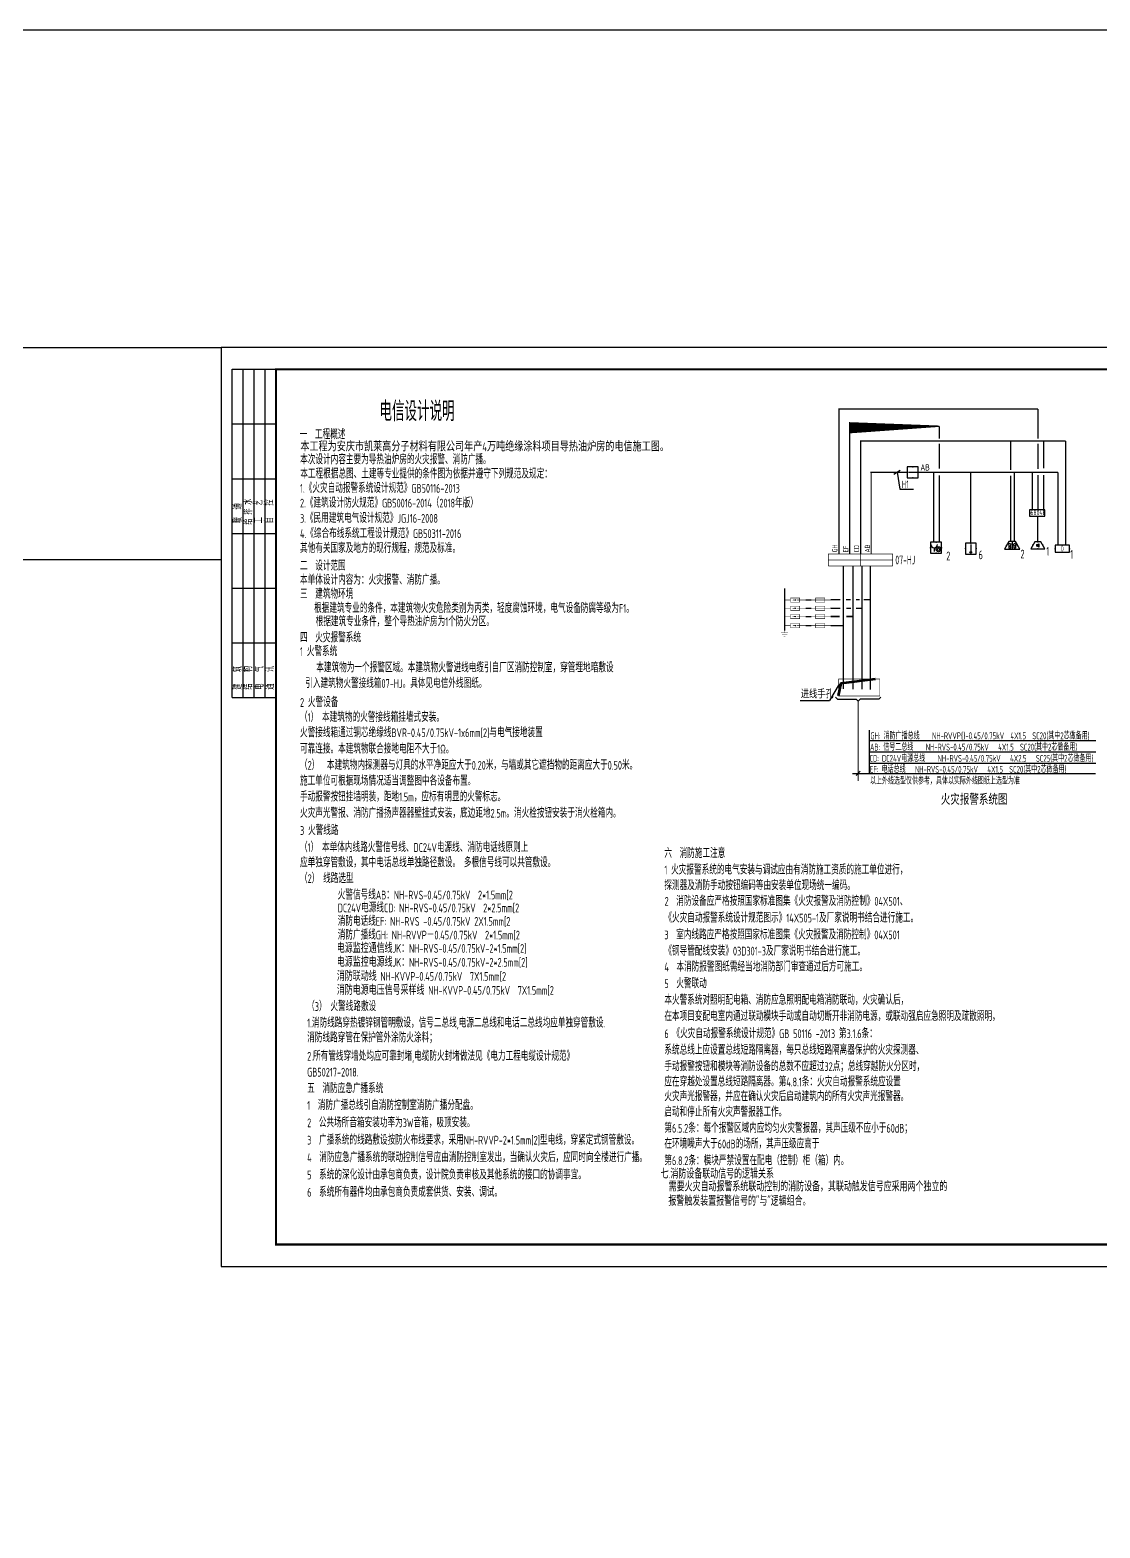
# Model space of a CAD drawing. Extents: x 4830845 to 5141198, y -443067 to -268177.
# Drawn here: x 4951972 to 5000890, y -361840 to -293373 of the extents above; entities that cross this region are included whole.
import ezdxf
from ezdxf.enums import TextEntityAlignment as Align

# ---------------------------------------------------------------- set-up
doc = ezdxf.new("R2010")
doc.units = 0
doc.header["$LTSCALE"] = 1000
doc.header["$MEASUREMENT"] = 0
doc.linetypes.add('DASH', pattern=[0.35, 0.25, -0.1])
doc.layers.get('0').update_dxf_attribs({"linetype": 'CONTINUOUS'})
for name, color, linetype in [('DIM-消防', 3, 'CONTINUOUS'), ('ELEMENT', 3, 'CONTINUOUS'), ('EQUIP-消防', 3, 'CONTINUOUS'), ('PUB_DIM', 3, 'CONTINUOUS'), ('PUB_TEXT', 7, 'CONTINUOUS'), ('PUB_TITLE', 4, 'CONTINUOUS'), ('SIG_TEXT', 7, 'CONTINUOUS'), ('WALL', 2, 'CONTINUOUS'), ('WINDOW', 4, 'CONTINUOUS'), ('WIRE-消防', 5, 'CONTINUOUS'), ('WIRE-照明', 1, 'CONTINUOUS'), ('建筑底图', 251, 'CONTINUOUS'), ('电信', 7, 'CONTINUOUS'), ('电气', 3, 'CONTINUOUS')]:
    doc.layers.add(name, color=color, linetype=linetype)
doc.styles.add('_TEL_DIM', font='sceie.shx', dxfattribs={"width": 0.8, "height": 3.5, "bigfont": 'sceic.shx'})
doc.styles.add('SCEI', font='sceie.shx', dxfattribs={"width": 0.75, "bigfont": 'sceic.shx'})
doc.styles.add('sceic', font='sceie.shx', dxfattribs={"width": 0.67, "bigfont": 'sceic.shx'})
doc.styles.add('sceie', font='sceie.shx', dxfattribs={"width": 0.7, "bigfont": 'sceic.shx'})
doc.styles.get("Standard").update_dxf_attribs({"font": 'GBENOR', "bigfont": 'GBCBIG'})
doc.styles.add('TG_LINETYPE', font='SIMPLEX', dxfattribs={"width": 0.8, "height": 3, "bigfont": 'HZTXT'})
doc.linetypes.add('TG_BC', pattern='A,2,-0.85,["BC",TG_LINETYPE,S=0.1,R=0,X=-0.65,Y=-0.15],0', length=2.85)
doc.linetypes.add('TG_F', pattern='A,2,-0.4,["F",TG_LINETYPE,S=0.1,R=0,X=-0.28,Y=-0.15],0', length=2.4)

# ---------------------------------------------------------------- blocks, each defined once
blk = doc.blocks.new('$equip$00001590')
for p, q in [((0.5, 0), (-0.5, 0)), ((-0.5, 0), (-0.5, -1)), ((0.5, -1), (0.5, 0)), ((-0.5, -1), (0.5, -1)), ((-0.4000000000014552, -0.5), (0.4000000000014552, -0.5))]:
    blk.add_line(p, q)
for p in [(0, 0), (-0.5, -0.5), (0, -1), (0.5, -0.5)]:
    blk.add_point(p)
blk.add_solid([(0.4000000000014552, -0.5), (0.1407724735690863, -0.4652443670674984), (0.1407724735690863, -0.5347556401411566)])
at = {"flags": 9}
blk.add_attdef('A', (0, 0), '', height=2e-05, dxfattribs=at)
blk.add_attdef('B', text='', height=0.4, dxfattribs=at).set_placement((0.8250000000007276, -0.6774810443112074), align=Align.MIDDLE_CENTER)
blk = doc.blocks.new('$element$00000582')
at = {"const_width": 0.02333333333333333}
for points in [[(0, 0), (0, -1.000000000001819)], [(-0.09999999999854481, -0.2833333333346673), (0.09999999999854481, -0.2833333333328483), (0.09999999999854481, -0.7166666666671517), (-0.09999999999854481, -0.7166666666671517), (-0.1000000000021828, -0.2833333333346673)]]:
    blk.add_lwpolyline(points, dxfattribs=at)
at = {"flags": 9}
blk.add_attdef('S', (0, 0), '', height=6.66666666667e-06, dxfattribs=at)
blk = doc.blocks.new('$element$00000532')
at = {"const_width": 0.02333333333333333}
for points in [[(0, 0), (0, -0.2833333333346673)], [(-0.1000000000003638, -0.2833333333346673), (0.1000000000003638, -0.2833333333328483), (0.1000000000003638, -0.7166666666689707), (-0.1000000000003638, -0.7166666666689707), (-0.1000000000003638, -0.2833333333346673)], [(0, -1.000000000001819), (0, -0.5666666666675155)]]:
    blk.add_lwpolyline(points, dxfattribs=at)
for points in [[(-0.03333333333284827, -0.5500000000010914), (0.03333333333284827, -0.5500000000010914), (0, -0.3500000000003638), (0.03333333333284827, -0.5500000000010914)], [(0.03333333333284827, -0.5500000000010914), (0, -0.3500000000003638), (-0.03333333333284827, -0.5500000000010914), (0.03333333333284827, -0.5500000000010914)], [(0, -0.3666666666667879), (-0.03333333333284827, -0.5666666666675155), (0.03333333333284827, -0.5666666666675155), (0, -0.3666666666667879)]]:
    blk.add_solid(points)
at = {"flags": 9}
blk.add_attdef('S', (0, 0), '', height=6.66666666667e-06, dxfattribs=at)
blk = doc.blocks.new('$element$00000390')
at = {"const_width": 0.02333333333333333}
for points in [[(0, 0), (0, -0.375)], [(-0.25, -0.375), (0.250000000001819, -0.375)], [(-0.1875, -0.5), (0.187500000001819, -0.5)], [(-0.0625, -0.625000000001819), (0.0625, -0.625000000001819)]]:
    blk.add_lwpolyline(points, dxfattribs=at)
at = {"flags": 9}
blk.add_attdef('S', (1.818989403545856e-12, 0), '', height=6.66666666667e-06, dxfattribs=at)
blk = doc.blocks.new('$equip$00002677')
for p, q in [((-0.299679680589179, 0.6986369468286284), (-0.7026802913169377, 0)), ((-0.7026802913169377, 0), (0.7026802913169377, 0)), ((0.3003203194020898, 0.6986369468286284), (-0.299679680603731, 0.6986369468286284)), ((-0.1168397812361945, 0.4211829385531018), (-0.1168397812361945, 0.2599029385528411)), ((-0.1168397812361945, 0.4211829385531018), (-0.03619978122151224, 0.4211829385531018)), ((-0.03619978122151224, 0.2599029385528411), (-0.1168397812361945, 0.2599029385528411)), ((-0.03619978122151224, 0.4211829385531018), (0.1181129782125936, 0.502683664613869)), ((-0.03619978122151224, 0.4211829385531018), (-0.03619978122151224, 0.2599029385528411)), ((0.1181129782125936, 0.1728438630962046), (-0.03619978122151224, 0.2599029385528411)), ((0.1181129782125936, 0.502683664613869), (0.1181129782125936, 0.1728438630962046)), ((0.7026802913169377, 0), (0.3003203194166417, 0.6986369468286284))]:
    blk.add_line(p, q)
at = {"const_width": 0.04}
for points in [[(-0.299679680589179, 0.6986369468286284), (0.3003203194166417, 0.6986369468286284), (0.7026802913242136, 0), (-0.7026802913169377, 0), (-0.2996796805746271, 0.6986369468304474), (0.3003203194166417, 0.6986369468304474)], [(-0.2996796805819031, 0.6986369468286284), (0.3003203194239177, 0.6986369468286284), (0.7026802913169377, 0), (-0.7026802913096617, 0), (-0.2996796805819031, 0.6986369468286284), (0.3003203194239177, 0.6986369468286284)]]:
    blk.add_lwpolyline(points, dxfattribs=at)
for p in [(-0.5011799859494204, 0.3493184734143142), (0, 0), (0.0003203193991794251, 0.6986369468286284), (0.5015003053631517, 0.3493184734143142)]:
    blk.add_point(p)
at = {"color": 7, "flags": 1}
for tag, height, p in [('A', 2e-05, (0, 0)), ('B', 0.4, (0.9607538544587442, 0.2991300234298251))]:
    blk.add_attdef(tag, text='', height=height, dxfattribs=at).set_placement(p, align=Align.MIDDLE_CENTER)
blk = doc.blocks.new('$equip$00002679')
for p, q in [((-0.2996796805819031, 0.6986369468322664), (-0.7026802913169377, 0)), ((-0.7026802913169377, 0), (0.7026802913169377, 0)), ((-0.2635199135474977, 0.2490828612462792), (-0.3035199135338189, 0.5690828612459882)), ((-0.3035199135338189, 0.5690828612459882), (-0.1275199135343428, 0.4890828612442419)), ((-0.3035199135338189, 0.2490828612462792), (-0.3035199135338189, 0.1130828612404002)), ((-0.1275199135343428, 0.2490828612462792), (-0.3035199135338189, 0.2490828612462792)), ((-0.3035199135338189, 0.1130828612404002), (-0.1275199135343428, 0.1130828612404002)), ((0.3003203194093658, 0.6986369468322664), (-0.299679680596455, 0.6986369468322664)), ((0.3003203194239177, 0.6986369468322664), (-0.2996796805819031, 0.6986369468322664)), ((-0.1275199135343428, 0.4890828612442419), (-0.1675199135497678, 0.2490828612462792)), ((-0.1275199135343428, 0.1130828612404002), (-0.1275199135343428, 0.2490828612462792)), ((0.0003203194210072979, 0.6986369468322664), (0.0003203194210072979, 0)), ((0.1736264291102998, 0.1102877192861342), (0.1736264291102998, 0.3383182315337763)), ((0.2936264291056432, 0.1102877192861342), (0.1736264291102998, 0.1102877192861342)), ((0.2936264291056432, 0.3383182315337763), (0.2936264291056432, 0.1102877192861342)), ((0.7026802913169377, 0), (0.3003203194239177, 0.6986369468322664))]:
    blk.add_line(p, q)
at = {"const_width": 0.04}
for points in [[(-0.2996796805819031, 0.6986369468322664), (0.3003203194239177, 0.6986369468322664), (0.7026802913242136, 0), (-0.7026802913169377, 0), (-0.2996796805819031, 0.6986369468322664), (0.3003203194239177, 0.6986369468322664)], [(-0.2993593611754477, 0.6986369468286284), (0.3006406388303731, 0.6986369468286284), (0.703000610737945, 0), (-0.7023599719032063, 0), (-0.2993593611608958, 0.6986369468286284), (0.3006406388303731, 0.6986369468286284)]]:
    blk.add_lwpolyline(points, dxfattribs=at)
blk.add_circle((0.2336264290934196, 0.4302877192858432), 0.1108305042920649)
for p in [(-0.500859666535689, 0.3493184734143142), (0, 0), (0.0003203194064553827, 0.6986369468322664), (0.5015003053704277, 0.3493184734161332)]:
    blk.add_point(p)
at = {"color": 7, "flags": 1}
for tag, height, p in [('A', 2e-05, (0, 0)), ('B', 0.4, (0.9607538544587442, 0.2991300234280061))]:
    blk.add_attdef(tag, text='', height=height, dxfattribs=at).set_placement(p, align=Align.MIDDLE_CENTER)
blk = doc.blocks.new('$equip$00002655')
for p, q in [((-0.5, 1), (-0.5, 0)), ((0.5, 1), (-0.5, 1)), ((-0.5, 0), (0.5, 0)), ((-0.1694679645588621, 0.5), (-0.1694679645588621, 0.1500000000014552)), ((0.5, 0), (0.5, 1))]:
    blk.add_line(p, q)
at = {"const_width": 0.04}
blk.add_lwpolyline([(-0.5, 1), (0.5, 1), (0.5, 0), (-0.5, 0), (-0.5, 1), (0.5, 1)], dxfattribs=at)
for radius in [0.2257869255266924, 0.1128934627633425]:
    blk.add_circle((0.2267693821922876, 0.3601542088654242), radius)
blk.add_arc((-0.1694679645588621, 0.7999999999956344), 0.3, 180, 0)
for p in [(-0.5, 0.5), (0, 1), (0, 0), (0.5, 0.5)]:
    blk.add_point(p)
at = {"color": 7, "flags": 1}
for tag, height, p in [('A', 2e-05, (0, 0)), ('B', 0.4, (0.7619185979783651, 0.292200585041428))]:
    blk.add_attdef(tag, text='', height=height, dxfattribs=at).set_placement(p, align=Align.MIDDLE_CENTER)
blk = doc.blocks.new('$titleblk$00000095')
for p, q in [((-150, 20), (-150, 0)), ((-150, 20), (0, 20)), ((-150, 15), (-75, 15)), ((-125, 20), (-125, 0)), ((-100, 20), (-100, 0)), ((-75, 20), (-75, 0)), ((-75, 20), (-75, 0)), ((-75, 15), (0, 15)), ((-50, 20), (-50, 0)), ((-25, 20), (-25, 0)), ((0, 20), (0, 0)), ((-150, 10), (-75, 10)), ((-75, 10), (0, 10)), ((-150, 5), (-75, 5)), ((-75, 5), (0, 5))]:
    blk.add_line(p, q)
at = {"width": 0.8}
for s, p in [('结   构', (-146.4452318465046, 10.90928588684619)), ('建   筑', (-146.4452318465046, 15.64578023183276)), ('给 排 水', (-71.02525893614437, 10.89833987765087)), ('暖  通', (-70.34686098143358, 15.73349296477681)), ('电   气', (-146.4452318465046, 5.646514805903279)), ('工   艺', (-70.34686098143358, 6.131808068101237)), ('通   讯', (-146.4452318465046, 0.8792416992328072)), ('自   控', (-70.34686098143358, 1.240364493321976))]:
    blk.add_text(s, height=3.508514053963367, dxfattribs=at).set_placement(p)
blk = doc.blocks.new('$equip$00002778')
for p, q in [((0.6499999999941792, 0.6500000000014552), (-0.6499999999941792, 0.6500000000014552)), ((-0.6499999999941792, 0.6500000000014552), (-0.6499999999941792, 0)), ((-0.6499999999941792, 0), (0.6499999999941792, 0)), ((0.6499999999941792, 0), (0.6499999999941792, 0.6500000000014552))]:
    blk.add_line(p, q)
at = {"const_width": 0.04}
blk.add_lwpolyline([(-0.6499999999941792, 0.6500000000014552), (-0.6499999999941792, 0), (0.6499999999941792, 0), (0.6499999999941792, 0.6500000000014552), (-0.6499999999941792, 0.6500000000014552), (-0.6499999999941792, 0)], dxfattribs=at)
for p in [(-0.6499999999941792, 0.3250000000007276), (0, 0.6500000000014552), (0, 0), (0.6499999999941792, 0.3250000000007276)]:
    blk.add_point(p)
at = {"color": 7}
blk.add_attdef('$TEXT$', text='', height=0.34, dxfattribs=at).set_placement((0.006237997877178714, 0.3429758970196417), align=Align.MIDDLE_CENTER)
at = {"color": 7, "flags": 1}
for tag, height, p in [('A', 2e-05, (0, 0)), ('B', 0.4, (0.9046029297023779, 0.2456043182437497))]:
    blk.add_attdef(tag, text='', height=height, dxfattribs=at).set_placement(p, align=Align.MIDDLE_CENTER)
blk = doc.blocks.new('$Equip$00002648')
for p, q in [((-0.5, 0.5), (-0.5, -0.5)), ((0.5, 0.5), (-0.5, 0.5)), ((0, 0.375), (0, -0.4124999999985448)), ((0.5, -0.5), (0.5, 0.5)), ((-0.5, -0.5), (0.5, -0.5))]:
    blk.add_line(p, q)
at = {"const_width": 0.04}
blk.add_lwpolyline([(-0.5, 0.5), (0.5, 0.5), (0.5, -0.5), (-0.5, -0.5), (-0.5, 0.5), (0.5, 0.5)], dxfattribs=at)
blk.add_circle((0, -0.3375000000014552), 0.075)
for p in [(-0.5, 0), (0, 0.5), (0.5, 0), (0, -0.5)]:
    blk.add_point(p)
for points in [[(-0.06495190528221428, -0.3000000000029104), (0.06495190528221428, -0.3000000000029104), (-0.07500000001164153, -0.3375000000014552), (0.0749999999825377, -0.3375000000014552)], [(-0.06495190528221428, -0.375), (0.06495190528221428, -0.375), (-0.07500000001164153, -0.3375000000014552), (0.0749999999825377, -0.3375000000014552)], [(-0.03750000000582077, -0.2725480947192409), (0.03749999997671694, -0.2725480947192409), (-0.06495190528221428, -0.3000000000029104), (0.06495190528221428, -0.3000000000029104)], [(-0.03750000000582077, -0.4024519052836695), (0.03749999997671694, -0.4024519052836695), (-0.06495190528221428, -0.375), (0.06495190528221428, -0.375)], [(0, -0.2625000000043656), (0, -0.2625000000043656), (-0.03750000000582077, -0.2725480947192409), (0.03749999997671694, -0.2725480947192409)], [(0, -0.4124999999985448), (0, -0.4124999999985448), (-0.03750000000582077, -0.4024519052836695), (0.03749999997671694, -0.4024519052836695)]]:
    blk.add_solid(points)
at = {"color": 7, "flags": 1}
for tag, height, p in [('A', 2e-05, (0, 0)), ('B', 0.4, (0.7619185979783651, -0.207799414965848))]:
    blk.add_attdef(tag, text='', height=height, dxfattribs=at).set_placement(p, align=Align.MIDDLE_CENTER)

msp = doc.modelspace()

# ---------------------------------------------------------------- linework, layer by layer
for p, q in [((4988892.950409116, -323957.0264596114), (4988795.603816645, -323861.2832994646)), ((4988892.950409116, -323957.0264596114), (4989736.218427926, -323957.0264596114)), ((4989833.565020398, -324052.7696197582), (4989736.218427926, -323957.0264596114)), ((4989833.565020398, -324052.7696197582), (4989930.911612869, -323957.0264596114)), ((4990774.179631679, -323957.0264596114), (4989930.911612869, -323957.0264596114)), ((4990774.179631679, -323957.0264596114), (4990871.52622415, -323861.2832994646)), ((4990330.518167545, -325379.3070936401), (4990330.518167545, -327361.3758857439)), ((4989736.218427926, -327443.3727624121), (4989930.911612869, -327251.8864421183))]:
    msp.add_line(p, q)
at = {"color": 4, "linetype": 'Continuous', "const_width": 31.5}
for points in [[(4988465.282202889, -317870.4939393325), (4988465.282202889, -317319.8193593913), (4991403.896106739, -317319.8193593913), (4991403.896106739, -317870.4939393325)], [(4991403.896106739, -317870.4939393325), (4988465.282202889, -317870.4939393325)]]:
    msp.add_lwpolyline(points, dxfattribs=at)
at = {"color": 3, "const_width": 31.5}
for points in [[(4988465.282202889, -317595.1566493622), (4991403.896106739, -317595.1566493622)], [(4989946.63847694, -317319.8193593913), (4989946.63847694, -317870.4939393325)]]:
    msp.add_lwpolyline(points, dxfattribs=at)
at = {"layer": 'DIM-消防'}
msp.add_line((4991458.659167318, -313678.3903329576), (4991758.578016451, -313497.9777947714), dxfattribs=at)
for points in [[(4991608.618591884, -313588.1840638645), (4991737.835740658, -314365.9076541318)], [(4991737.835740658, -314365.9076541318), (4992356.264372382, -314365.9076541318)]]:
    msp.add_lwpolyline(points, dxfattribs=at)
at = {"layer": 'PUB_TEXT'}
for p, q in [((4990330.518167545, -325851.7294379019), (5000697.601240759, -325851.7294379019)), ((4990330.518167545, -326365.4852584546), (5000697.60124076, -326365.4852584547)), ((4990330.518167545, -326888.9535414821), (5000697.60124076, -326888.9535414822))]:
    msp.add_line(p, q, dxfattribs=at)
at = {"layer": 'PUB_TITLE'}
msp.add_lwpolyline([(4960718.281343231, -349880.5215866461), (5020118.281343231, -349880.5215866461), (5020118.281343231, -307880.5215866461), (4960718.281343231, -307880.5215866461)], close=True, dxfattribs=at)
at = {"layer": 'PUB_TITLE', "const_width": 100}
msp.add_lwpolyline([(4963218.281343231, -348880.5215866461), (5019118.281343231, -348880.5215866461), (5019118.281343231, -308880.5215866461), (4963218.281343231, -308880.5215866461)], close=True, dxfattribs=at)
at = {"layer": 'SIG_TEXT'}
for p in [(4988966.269607765, -323274.7549679677), (4987185.780315654, -324014.7395232618)]:
    msp.add_line(p, (4988525.713767971, -324014.7395232618), dxfattribs=at)
at = {"layer": 'WALL', "color": 1, "ltscale": 10}
msp.add_lwpolyline([(4947986.592389516, -307880.5215866461), (4960718.281343231, -307880.5215866461), (4960718.281343231, -317595.568858227), (4947986.592389516, -317595.568858227)], close=True, dxfattribs=at)
at = {"layer": 'WINDOW', "color": 4}
msp.add_lwpolyline([(4998359.885753866, -315301.1664014867), (4997672.805675909, -315301.1664014867), (4997672.805675909, -315592.3171967081), (4998359.885753866, -315592.3171967081)], close=True, dxfattribs=at)
at = {"layer": 'WIRE-消防', "color": 3, "linetype": 'TG_F', "const_width": 60}
for points in [[(4989442.265161297, -314227.6713769288), (4989442.265161305, -311481.5437386017), (4993540.576885315, -311482.8394185738)], [(4993540.576885315, -311482.8394185738), (4993540.576885319, -312048.32519985)], [(4993540.576885319, -312273.32519985), (4993540.576885307, -313429.5825192328)], [(4989442.265161294, -313397.9298512648), (4989442.265161287, -317319.8193593913)], [(4993540.576885307, -313723.7997798999), (4993540.576885307, -314325.3600395926)], [(4993540.576885307, -314325.3600395926), (4993540.576885307, -316222.8040870567)], [(4993540.576885307, -316222.8040870567), (4993540.576885309, -316751.7139121029)], [(4989595.892027201, -317853.5928071227), (4989595.892027199, -323504.891473537)]]:
    msp.add_lwpolyline(points, dxfattribs=at)
at = {"layer": 'WIRE-消防', "linetype": 'Continuous'}
for points, const_width in [([(4990384.683002701, -313588.1840638645), (4992076.915413139, -313588.1840638645)], 60), ([(4992576.706964827, -313588.1840638645), (4998964.903435803, -313588.1840638645)], 60), ([(4993277.45556326, -313590.2908080594), (4993277.45556326, -314325.3600395926)], 60), ([(4994982.701570353, -313588.1840638645), (4994982.701570364, -314325.3600395914)], 60), ([(4996971.280981839, -313583.58574478), (4996971.280981837, -314325.3600395926)], 60), ([(4998964.903435803, -313588.1840638645), (4998964.903435806, -314325.3600395916)], 60), ([(4993277.45556326, -314325.3600395926), (4993277.45556326, -316751.7139121029)], 60), ([(4994982.701570365, -314325.3600395926), (4994982.701570351, -316828.7826128095)], 60), ([(4996971.280981836, -314325.3600395926), (4996971.280981834, -316222.8040870567)], 60), ([(4998964.903435807, -314325.3600395926), (4998964.903435799, -316921.7463648936)], 60), ([(4996971.280981834, -316222.8040870567), (4996971.280981837, -316751.7139121029)], 60), ([(4986470.110445303, -318885.2108971705), (4986470.110445303, -320821.4326289038)], 64.25999999999999), ([(4987432.357942413, -319427.2067485985), (4987699.56766442, -319427.2067485985)], 64.25999999999999), ([(4988578.825931698, -319408.9544421452), (4989015.268842726, -319408.9544421452)], 64.25999999999999), ([(4989274.822570679, -319408.9544421452), (4989487.799116175, -319408.9544421453)], 64.25999999999999), ([(4989297.391906377, -319408.9544421452), (4989293.167046576, -319408.9544421452)], 64.25999999999999), ([(4989731.533068232, -319408.9544421453), (4989900.423749256, -319408.9544421453)], 64.25999999999999), ([(4990087.695895415, -319408.9544421453), (4990412.911934456, -319408.9544421453)], 64.25999999999999), ([(4987432.357942413, -319802.2828087115), (4987699.56766442, -319802.2828087115)], 64.25999999999999), ([(4987432.357942413, -320182.5879733702), (4987699.56766442, -320182.5879733702)], 64.25999999999999), ([(4988578.825931698, -319800.4116617017), (4989013.048203476, -319801.8215612264)], 64.25999999999999), ([(4988578.825931698, -320178.1022740876), (4988992.460728614, -320178.1022740878)], 64.25999999999999), ([(4989289.87197819, -319803.8092436838), (4989510.629565511, -319805.7897112226)], 64.25999999999999), ([(4989292.191312518, -320178.1022740881), (4989628.025107432, -320178.1022740885)], 64.25999999999999), ([(4989728.815610962, -319806.8453039891), (4990014.856211568, -319808.341784116)], 64.25999999999999), ([(4987432.357942413, -320597.5267893396), (4987699.56766442, -320597.5267893396)], 64.25999999999999), ([(4988578.825931698, -320593.041090057), (4989154.591271769, -320593.0410900572)], 64.25999999999999)]:
    msp.add_lwpolyline(points, dxfattribs=dict(at, const_width=const_width))
at = {"layer": 'WIRE-消防', "color": 5, "linetype": 'Continuous', "const_width": 60}
for points in [[(4990426.913148342, -317319.8193593913), (4990426.913148334, -313588.1840638645)], [(4997790.79665505, -314325.3600395926), (4997790.796655051, -313573.4684750405)], [(4990426.913148329, -313868.7087106957), (4990426.91314833, -313700.6840638652)], [(4997790.796655051, -315301.1664014867), (4997790.796655049, -314325.3600395926)], [(4998045.700438889, -315590.3704035045), (4998045.700438892, -316222.8040870567)], [(4998045.700438892, -316222.8040870567), (4998045.700438891, -316751.7139121029)], [(4990394.540844709, -323528.8048729576), (4990394.540844707, -317853.5928071227)]]:
    msp.add_lwpolyline(points, dxfattribs=at)
at = {"layer": 'WIRE-照明', "color": 0}
msp.add_line((4989581.105495228, -327361.3758857439), (5000689.317388581, -327361.3758857439), dxfattribs=at)
at = {"layer": 'WIRE-照明', "color": 4, "linetype": 'TG_BC', "const_width": 60}
for points in [[(4988949.941167741, -314176.3927714899), (4988949.941167741, -310694.3464133665), (4998053.188325629, -310699.4990995272)], [(4998053.188325629, -310699.4990995272), (4998053.188325615, -312048.3251998501)], [(4998053.188325615, -312273.3251998501), (4998053.188325623, -313436.8155875825)], [(4988949.941167741, -317319.8193593913), (4988949.941167741, -313449.2125994246)], [(4998053.188325623, -313708.4187400569), (4998053.188325622, -314325.3600395926)], [(4998053.188325622, -314325.3600395926), (4998053.188325623, -315301.0812101843)], [(4989154.467148675, -317863.5076925004), (4989154.467148673, -323495.9265823892)]]:
    msp.add_lwpolyline(points, dxfattribs=at)
at = {"layer": 'WIRE-照明', "color": 1, "linetype": 'DASH', "const_width": 60}
for points in [[(4989946.63847694, -314048.1879724516), (4989941.820189403, -312160.8251998615), (4999323.716308335, -312160.8251998615)], [(4996797.482235831, -312160.8251998615), (4996797.482235845, -313476.9605528698)], [(4998315.74224767, -312160.8251998615), (4998315.742247682, -313410.6321263188)], [(4999323.716308335, -312160.8251998615), (4999323.716308335, -314325.3600395916)], [(4989946.63847694, -314048.1879724516), (4989946.63847694, -317319.8193593913)], [(4996797.482235845, -313738.0279597281), (4996797.482235845, -314325.3600395926)], [(4998315.742247682, -313706.7161176153), (4998315.742247681, -314325.3600395926)], [(4996797.482235844, -314325.3600395926), (4996797.482235849, -316222.8040870567)], [(4998315.742247681, -314325.3600395926), (4998315.742247682, -315301.0812101843)], [(4999323.716308335, -314325.3600395926), (4999323.716308337, -316946.7585408196)], [(4996797.482235849, -316222.8040870567), (4996797.482235845, -316751.7139121029)], [(4990005.997913818, -317853.5928071227), (4990005.997913823, -323513.8563646857)]]:
    msp.add_lwpolyline(points, dxfattribs=at)
at = {"layer": 'WIRE-照明', "color": 0, "const_width": 44.98200000000001}
msp.add_lwpolyline([(4989833.565020398, -324045.4229953315), (4989833.565020398, -327703.803350687)], dxfattribs=at)
at = {"layer": '建筑底图', "color": 1}
msp.add_lwpolyline([(4832604.706025392, -293372.630237783), (5141197.565299865, -293372.630237783), (5141197.565299865, -443067.0485621617), (4832604.706025392, -443067.0485621617)], close=True, dxfattribs=at)
at = {"layer": '电气', "lineweight": 60, "const_width": 20}
msp.add_lwpolyline([(4988940.580329299, -323035.186001631), (4990826.154285199, -323035.186001631), (4990826.154285199, -323812.5327343321), (4988940.580329299, -323812.5327343321), (4988940.580329299, -323035.186001631)], dxfattribs=at)
at = {"layer": '电气', "lineweight": 60}
msp.add_lwpolyline([(4988940.580329299, -323812.5327343321), (4989062.607860706, -323219.9603657664), (4990627.902840363, -323035.186001631)], dxfattribs=at)

# ---------------------------------------------------------------- block references
at = {"layer": 'ELEMENT', "xscale": -963.9000000000233, "yscale": 963.9000000000233, "zscale": 963.9000000000002}
for name, p, rotation in [('$element$00000532', (4986468.457942411, -319427.2067485985), 90), ('$element$00000532', (4986468.457942411, -319802.2828087115), 90), ('$element$00000582', (4988578.825931698, -319427.2067485985), 270), ('$element$00000582', (4988578.825931698, -319802.2828087115), 270), ('$element$00000532', (4986468.457942411, -320182.5879733702), 90), ('$element$00000582', (4988578.825931698, -320182.5879733702), 270), ('$element$00000532', (4986468.457942411, -320597.5267893396), 90), ('$element$00000582', (4988578.825931698, -320597.5267893396), 270)]:
    msp.add_blockref(name, p, dxfattribs=dict(at, rotation=rotation))
at = {"layer": 'ELEMENT', "xscale": -642.6000000000931, "yscale": 642.5999999999767, "zscale": 642.6000000000001}
msp.add_blockref('$element$00000390', (4986470.110445303, -320685.2470508001), dxfattribs=at)
at = {"layer": 'EQUIP-消防', "color": 3, "linetype": 'Continuous', "xscale": 500, "yscale": 500, "zscale": 500}
msp.add_blockref('$equip$00001590', (4992326.706964827, -313338.1840638645), dxfattribs=at)
at = {"layer": 'EQUIP-消防'}
for name, p, xscale, yscale, zscale in [('$equip$00002655', (4993394.390403533, -317285.0045369808), 500, 500, 500), ('$equip$00002679', (4996871.691559076, -317105.9936459551), 500, 500, 500), ('$equip$00002677', (4998045.55629516, -317082.5937112448), 450, 450, 450)]:
    msp.add_blockref(name, p, dxfattribs=dict(at, xscale=xscale, yscale=yscale, zscale=zscale))
at = {"layer": 'EQUIP-消防', "color": 0, "xscale": 500, "yscale": 500, "zscale": 500}
msp.add_blockref('$Equip$00002648', (4994982.701570351, -317078.7826128095), dxfattribs=at)
at = {"layer": 'EQUIP-消防', "xscale": 500, "yscale": 500, "zscale": 500}
msp.add_blockref('$equip$00002778', (4999164.380254916, -317246.7663417079), dxfattribs=at).add_auto_attribs({'$TEXT$': 'D'})
at = {"layer": 'PUB_TITLE', "xscale": 100, "yscale": 100, "zscale": 100, "rotation": 90}
msp.add_blockref('$titleblk$00000095', (4963218.281343231, -308880.5215866461), dxfattribs=at)

# ---------------------------------------------------------------- texts
at = {"layer": 'DIM-消防', "color": 7, "style": '_TEL_DIM', "width": 0.6400000000000001}
msp.add_text('H1', height=350, dxfattribs=at).set_placement((4991825.335740658, -314315.9076541318))
at = {"layer": 'PUB_DIM', "style": 'sceie', "width": 0.6}
msp.add_text('07-HJ', height=400, dxfattribs=at).set_placement((4991532.869341211, -317796.7986516118))
at = {"layer": 'PUB_TEXT'}
for s, height, style, width, p in [('AB', 288, 'SCEI', 0.8, (4992678.61231817, -313509.9205784156, -27632.63420919289)), ('6804E', 225, 'sceie', 0.8, (4997706.92861815, -315542.2717950394)), ('GH: 消防广播总线    NH-RVVP{}-0.45/0.75kV  4X1.5  SC20(其中2芯做备用)', 314.874, 'sceic', 0.67, (4990394.426328578, -325789.6958804767)), ('CD: DC24V电源总线    NH-RVS-0.45/0.75kV   4X2.5   SC25(其中2芯做备用)', 314.874, 'sceic', 0.67, (4990350.069527082, -326820.7498714423)), ('AB: 信号二总线    NH-RVS-0.45/0.75kV   4X1.5  SC20(其中2芯做备用)', 314.874, 'sceic', 0.67, (4990372.846623661, -326306.1792942898)), ('EF: 电话总线   NH-RVS-0.45/0.75kV   4X1.5  SC20(其中2芯做备用)', 314.874, 'sceic', 0.67, (4990368.023999049, -327321.5045645416))]:
    msp.add_text(s, height=height, dxfattribs=dict(at, style=style, width=width)).set_placement(p)
at = {"layer": 'PUB_TEXT', "style": 'sceic', "width": 0.67}
msp.add_text('以上外线选型仅供参考，具体以实际外线图纸上选型为准', height=314.874, dxfattribs=at).set_placement((4990371.39271754, -327692.5504732431), align=Align.MIDDLE_LEFT)
at = {"layer": '电信'}
for s, height, style, width, p in [('一  工程概述', 399.9999959645959, 'sceic', 0.67, (4964303.745943166, -312071.909027192)), ('本次设计内容主要为导热油炉房的火灾报警、消防广播。', 399.9999959645959, 'sceic', 0.67, (4964324.727079399, -313217.0669725311)), ('本工程根据总图、土建等专业提供的条件图为依据并遵守下列规范及规定：', 399.9999959645959, 'sceic', 0.67, (4964331.995666698, -313866.3027772054)), ('1.《火灾自动报警系统设计规范》GB50116-2013', 399.9999959645959, 'sceic', 0.67, (4964317.797223901, -314522.1692426831)), ('2.《建筑设计防火规范》GB50016-2014（2018年版）', 399.9999959645959, 'sceic', 0.67, (4964317.797223901, -315197.4508629844)), ('3.《民用建筑电气设计规范》JGJ16-2008', 399.9999959645959, 'sceic', 0.67, (4964317.797223901, -315894.8938658948)), ('4.《综合布线系统工程设计规范》GB50311-2016', 399.9999959645959, 'sceic', 0.67, (4964317.797223901, -316592.3368688046)), ('其他有关国家及地方的现行规程，规范及标准。', 399.9999959645959, 'sceic', 0.67, (4964317.797223901, -317267.1549885247)), ('二  设计范围', 399.9999959645959, 'sceic', 0.67, (4964317.797223901, -318075.5898352105)), ('本单体设计内容为：火灾报警、消防广播。', 399.9999959645959, 'sceic', 0.67, (4964317.797223901, -318718.5643804108)), ('三  建筑物环境', 399.9999959645959, 'sceic', 0.67, (4964317.797223901, -319360.1347453378)), ('根据建筑专业的条件，本建筑物火灾危险类别为丙类，轻度腐蚀环境，电气设备防腐等级为F1。', 399.9999959645959, 'sceic', 0.67, (4964962.370720858, -320010.4025492556)), ('四  火灾报警系统', 399.9999959645959, 'sceic', 0.67, (4964317.797223901, -321354.374263686)), ('1 火警系统', 399.9999959645959, 'sceic', 0.67, (4964317.797223901, -321983.7212348868)), ('本建筑物为一个报警区域。本建筑物火警进线电缆引自厂区消防控制室，穿管埋地暗敷设', 399.9999959645959, 'sceic', 0.67, (4965063.106344014, -322724.909230509)), ('引入建筑物火警接线箱07-HJ。具体见电信外线图纸。', 399.9999959645959, 'sceic', 0.67, (4964557.615545342, -323441.2901552125)), ('进线手孔', 360, 'sceie', 0.8, (4987211.819582225, -323915.093186833)), ('2 火警设备', 399.9999959645959, 'sceic', 0.67, (4964317.797223901, -324308.8112093)), ('（1） 本建筑物的火警接线箱挂墙式安装。', 399.9999959645959, 'sceic', 0.67, (4964317.797223901, -324989.9562072897)), ('火警接线箱通过铜芯绝缘线BVR-0.45/0.75kV-1x6mm[2]与电气接地装置', 399.9999959645959, 'sceic', 0.67, (4964317.797223901, -325693.0435003907)), ('可靠连接。本建筑物联合接地电阻不大于1Ω。', 399.9999959645959, 'sceic', 0.67, (4964317.797223901, -326437.1518997083)), ('（2）  本建筑物内探测器与灯具的水平净距应大于0.20米，与墙或其它遮挡物的距离应大于0.50米。', 399.9999959645959, 'sceic', 0.67, (4964317.797223901, -327180.2856408915)), ('施工单位可根据现场情况适当调整图中各设备布置。', 399.9999959645959, 'sceic', 0.67, (4964317.797223901, -327901.5881948074)), ('手动报警按钮挂墙明装，距地1.5m，应标有明显的火警标志。', 399.9999959645959, 'sceic', 0.67, (4964317.797223901, -328628.4365840576)), ('火灾报警系统图', 500, 'sceic', 0.67, (4993609.011513842, -328786.079583144)), ('火灾声光警报、消防广播扬声器器壁挂式安装，底边距地2.5m。消火栓按钮安装于消火栓箱内。', 399.9999959645959, 'sceic', 0.67, (4964317.797223901, -329372.5449833757)), ('3 火警线路', 399.9999959645959, 'sceic', 0.67, (4964317.797223901, -330163.0397887119)), ('（1） 本单体内线路火警信号线、DC24V电源线、消防电话线原则上', 399.9999959645959, 'sceic', 0.67, (4964317.797223901, -330938.8023509869)), ('应单独穿管敷设，其中电话总线单独路径敷设。 多根信号线可以共管敷设。', 399.9999959645959, 'sceic', 0.67, (4964317.797223901, -331632.5342323623)), ('六  消防施工注意', 399.9999959645959, 'sceic', 0.67, (4980973.230098464, -331211.0431011738)), ('（2） 线路选型', 399.9999959645959, 'sceic', 0.67, (4964317.797223901, -332358.4619838224)), ('1 火灾报警系统的电气安装与调试应由有消防施工资质的施工单位进行，', 399.9999959645959, 'sceic', 0.67, (4980973.230098464, -331966.0513672652)), ('火警信号线AB：NH-RVS-0.45/0.75kV  2*1.5mm[2', 399.9999959645959, 'sceic', 0.67, (4966040.984543415, -333109.5135357917)), ('探测器及消防手动按钮编码等由安装单位现场统一编码。', 399.9999959645959, 'sceic', 0.67, (4980973.230098464, -332679.0320792426)), ('DC24V电源线CD: NH-RVS-0.45/0.75kV  2*2.5mm[2', 399.9999959645959, 'sceic', 0.67, (4966040.984543415, -333700.4120612253)), ('2  消防设备应严格按照国家标准图集《火灾报警及消防控制》04X501、', 399.9999959645959, 'sceic', 0.67, (4980983.253637364, -333397.1504863147)), ('消防电话线EF: NH-RVS -0.45/0.75kV 2X1.5mm[2', 399.9999959645959, 'sceic', 0.67, (4966040.984543415, -334313.5860407703)), ('《火灾自动报警系统设计规范图示》14X505-1及厂家说明书结合进行施工。', 399.9999959645959, 'sceic', 0.67, (4980973.230098464, -334162.5626242151)), ('消防广播线GH: NH-RVVP－0.45/0.75kV  2*1.5mm[2', 399.9999959645959, 'sceic', 0.67, (4966040.984543415, -334940.5538281101)), ('3  室内线路应严格按照国家标准图集《火灾报警及消防控制》04X501', 399.9999959645959, 'sceic', 0.67, (4980973.230098464, -334932.6923350543)), ('电源监控通信线JK：NH-RVS-0.45/0.75kV-2*1.5mm[2]', 399.9999959645959, 'sceie', 0.7, (4966001.165774925, -335550.7582221408)), ('《钢导管配线安装》03D301-3及厂家说明书结合进行施工。', 399.9999959645959, 'sceic', 0.67, (4980973.230098464, -335674.0417368994)), ('电源监控电源线JK：NH-RVS-0.45/0.75kV-2*2.5mm[2]', 399.9999959645959, 'sceie', 0.7, (4966001.165774925, -336184.625754755)), ('4  本消防报警图纸需经当地消防部门审查通过后方可施工。', 399.9999959645959, 'sceic', 0.67, (4980973.230098464, -336399.99752555)), ('消防联动线 NH-KVVP-0.45/0.75kV  7X1.5mm[2 ', 399.9999959645959, 'sceie', 0.7, (4966001.165774925, -336829.1432207609)), ('5  火警联动', 399.9999959645959, 'sceic', 0.67, (4980973.230098464, -337160.7867003526)), ('消防电源电压信号采样线 NH-KVVP-0.45/0.75kV  7X1.5mm[2 ', 399.9999959645959, 'sceie', 0.7, (4966001.165774925, -337467.299243086)), ('本火警系统对照明配电箱、消防应急照明配电箱消防联动，火灾确认后，', 399.9999959645959, 'sceic', 0.67, (4980973.230098464, -337916.0805757074)), ('（3） 火警线路敷设', 399.9999959645959, 'sceic', 0.67, (4964645.101180147, -338206.7880592336)), ('在本项目变配电室内通过联动模块手动或自动切断开非消防电源，或联动强启应急照明及疏散照明，', 399.9999959645959, 'sceic', 0.67, (4980973.230098464, -338658.8704479621)), ('1.消防线路穿热镀锌钢管明敷设，信号二总线,电源二总线和电话二总线均应单独穿管敷设.', 399.9999959645959, 'sceic', 0.67, (4964645.101180147, -338961.2079926318)), ('消防线路穿管在保护管外涂防火涂料；', 399.9999959645959, 'sceic', 0.67, (4964645.101180147, -339636.0197360347)), ('6 《火灾自动报警系统设计规范》GB 50116 -2013 第3.1.6条：', 399.9999959645959, 'sceic', 0.67, (4980973.230098464, -339446.3078927966)), ('2.所有管线穿墙处均应可靠封堵,电缆防火封堵做法见《电力工程电缆设计规范》', 399.9999959645959, 'sceic', 0.67, (4964645.101180147, -340480.4432718203)), ('系统总线上应设置总线短路隔离器，每只总线短路隔离器保护的火灾探测器、', 399.9999959645959, 'sceic', 0.67, (4980973.230098464, -340198.6668592677)), ('GB50217-2018.', 399.9999959645959, 'sceic', 0.67, (4964645.101180147, -341206.619412633)), ('手动报警按钮和模块等消防设备的总数不应超过32点；总线穿越防火分区时，', 399.9999959645959, 'sceic', 0.67, (4980973.230098464, -340952.476821349)), ('五  消防应急广播系统', 399.9999959645959, 'sceic', 0.67, (4964645.101180147, -341957.6893417797)), ('应在穿越处设置总线短路隔离器。第4.8.1条：火灾自动报警系统应设置', 399.9999959645959, 'sceic', 0.67, (4980973.230098464, -341652.6161229284)), ('1  消防广播总线引自消防控制室消防广播分配盘。', 399.9999959645959, 'sceic', 0.67, (4964645.101180147, -342725.8922938112)), ('火灾声光报警器，并应在确认火灾后启动建筑内的所有火灾声光报警器。', 399.9999959645959, 'sceic', 0.67, (4980973.230098464, -342323.4457053002)), ('启动和停止所有火灾声警报器工作。', 399.9999959645959, 'sceic', 0.67, (4980973.230098464, -343034.0411470826)), ('2  公共场所音箱安装功率为3W音箱，吸顶安装。', 399.9999959645959, 'sceic', 0.67, (4964645.101180147, -343520.2271181362)), ('第6.5.2条：每个报警区域内应均匀火灾警报器，其声压级不应小于60dB；', 399.9999959645959, 'sceic', 0.67, (4980973.230098464, -343769.6019450477)), ('3  广播系统的线路敷设按防火布线要求，采用NH-RVVP-2*1.5mm[2]型电线，穿紧定式钢管敷设。', 399.9999959645959, 'sceic', 0.67, (4964645.101180147, -344314.5619424618)), ('在环境噪声大于60dB的场所，其声压级应高于', 399.9999959645959, 'sceic', 0.67, (4980973.230098464, -344488.7196941022)), ('4  消防应急广播系统的联动控制信号应由消防控制室发出，当确认火灾后，应同时向全楼进行广播。', 399.9999959645959, 'sceic', 0.67, (4964645.101180147, -345108.8967667868)), ('第6.8.2条：模块严禁设置在配电（控制）柜（箱）内。', 399.9999959645959, 'sceic', 0.67, (4980973.230098464, -345253.3588768048)), ('5  系统的深化设计由承包商负责，设计院负责审核及其他系统的接口的协调事宜。', 399.9999959645959, 'sceic', 0.67, (4964645.101180147, -345903.2315911123)), ('6  系统所有器件均由承包商负责成套供货、安装、调试。', 399.9999959645959, 'sceic', 0.67, (4964645.101180147, -346697.5664154374))]:
    msp.add_text(s, height=height, dxfattribs=dict(at, style=style, width=width)).set_placement(p)
at = {"layer": '电信', "style": 'SCEI', "width": 0.85}
for s, p in [('GH', (4988759.765360666, -317250.2574714677)), ('CD', (4989756.46266986, -317250.2574714691)), ('AB', (4990254.292891889, -317255.3603073008)), ('EF', (4989264.13867633, -317250.2574714691))]:
    msp.add_text(s, height=233.28, rotation=90, dxfattribs=at).set_placement(p, align=Align.MIDDLE_LEFT)
at = {"layer": '电信', "color": 0, "style": 'sceic', "width": 0.67}
msp.add_text('根据建筑专业条件，整个导热油炉房为1个防火分区。', height=399.9999959645959, dxfattribs=at).set_placement((4965034.508924292, -320619.2646567984))
at = {"layer": '电气', "color": 0}
for s, height, style, width, p in [('电信设计说明', 899.9999909090909, 'sceic', 0.67, (4967949.143061547, -311249.2029337115)), ('本工程为安庆市凯莱高分子材料有限公司年产4万吨绝缘涂料项目导热油炉房的电信施工图。', 400, '_TEL_DIM', 0.8, (4964332.305007057, -312627.4778661423)), ('七.消防设备联动信号的逻辑关系', 400, 'sceie', 0.7, (4980805.233928785, -345864.0431011738)), ('需要火灾自动报警系统联动控制的消防设备，其联动触发信号应采用两个独立的', 400, 'sceie', 0.7, (4981171.233928785, -346446.1793737579)), ('报警触发装置报警信号的"与"逻辑组合。', 400, 'sceie', 0.7, (4981157.632135738, -347104.6025587962))]:
    msp.add_text(s, height=height, dxfattribs=dict(at, style=style, width=width)).set_placement(p)
at = {"layer": '电气', "color": 3, "style": 'sceie', "width": 0.7}
for s, p in [('1', (4998433.092197774, -317396.7871350662, -24859.4230399583)), ('2', (4993861.57019451, -317613.1719852628, -24859.4230399583)), ('6', (4995337.222121433, -317562.8860158279)), ('2', (4997253.974226858, -317524.8061836396, -24859.4230399583)), ('1', (4999527.040003482, -317535.6339905197, -24859.4230399583))]:
    msp.add_text(s, height=400, dxfattribs=at).set_placement(p)

doc.saveas('drawing.dxf')
